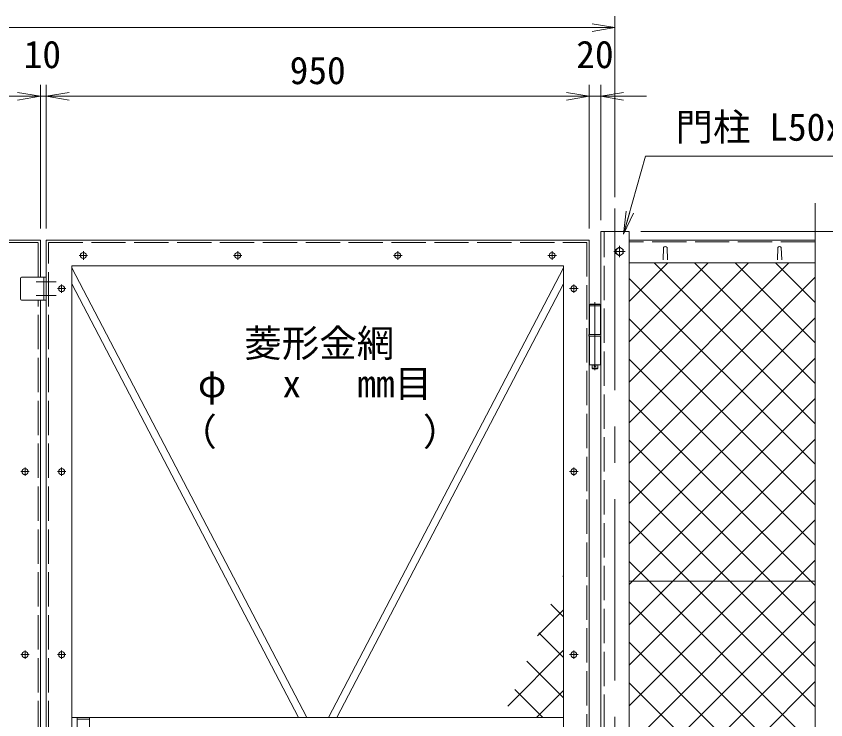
# Model space of a CAD drawing. Units: millimetres at full size. Extents: x -4200 to 4200, y -2970 to 2970.
# Drawn here: x 1194 to 2611, y 422 to 1653 of the extents above; entities that cross this region are included whole.
import ezdxf
from ezdxf.enums import TextEntityAlignment as Align

# ---------------------------------------------------------------- set-up
doc = ezdxf.new("R2010")
doc.units = ezdxf.units.MM
doc.header["$LTSCALE"] = 10
doc.linetypes.add('DASHED', pattern=[7.5, 6, -1.5])
doc.linetypes.add('USER1', pattern=[50.8, 31.75, -6.35, 6.35, -6.35])
for name, color, linetype, lineweight in [('0-1_D-STR1', 1, 'Continuous', 18), ('0-2_D-BMK', 2, 'USER1', 13), ('0-3_D-STR3', 3, 'Continuous', 13), ('0-5_D-STR-DIM', 7, 'Continuous', 13), ('0-7_0', 7, 'Continuous', 18), ('0-9_D-STR-TXT', 7, 'Continuous', 13), ('0-A_D-STR2', 7, 'Continuous', 13)]:
    doc.layers.add(name, color=color, linetype=linetype, lineweight=lineweight)
doc.styles.add('ＭＳ ゴシック', font='')
doc.styles.get('ＭＳ ゴシック').set_extended_font_data('MS Gothic')

# ---------------------------------------------------------------- blocks, each defined once
blk = doc.blocks.new('_Open')
at = {"layer": '0-7_0'}
blk.add_line((-10, 1.667), (0, 0), dxfattribs=at)
blk.add_lwpolyline([(-10, -1.667), (0, 0), (-10, 0)], dxfattribs=at)

msp = doc.modelspace()

# ---------------------------------------------------------------- linework, layer by layer
at = {"layer": '0-1_D-STR1', "linetype": 'DASHED'}
for p, q in [((2222.99, -793.63), (2222.99, 1276.37)), ((1232.99, 1196.37), (1232.99, 1257.37)), ((1250.99, -504.63), (1250.99, 1257.37)), ((2591.99, 1258.37), (2266.99, 1258.37)), ((1232.99, -504.63), (1232.99, 1156.37))]:
    msp.add_line(p, q, dxfattribs=at)
at = {"layer": '0-1_D-STR1'}
for p, q in [((1236.99, 1261.37), (286.99, 1261.37)), ((1236.99, 1196.37), (1236.99, 1261.37)), ((2591.99, 1261.37), (2266.99, 1261.37)), ((2326.99, 1248.24), (2326.24, 1226.74)), ((2332.99, 1248.24), (2333.74, 1226.74)), ((2526.99, 1248.24), (2526.24, 1226.74)), ((2532.99, 1248.24), (2533.74, 1226.74)), ((2266.99, 1221.37), (2591.99, 1221.37)), ((1291.99, 1216.37), (2151.99, 1216.37)), ((1291.99, -463.63), (1291.99, 1216.37)), ((2151.99, 1216.37), (2151.99, -463.63)), ((2151.99, 426.37), (1291.99, 426.37))]:
    msp.add_line(p, q, dxfattribs=at)
for points in [[(2266.99, -793.63), (2216.99, -793.63), (2216.99, 1276.37), (2266.99, 1276.37)], [(2196.99, 1261.37), (2196.99, -508.63), (1246.99, -508.63), (1246.99, 1261.37)]]:
    msp.add_lwpolyline(points, close=True, dxfattribs=at)
msp.add_lwpolyline([(286.99, 1261.37), (286.99, -508.63), (1236.99, -508.63), (1236.99, 1156.37)], dxfattribs=at)
at = {"layer": '0-1_D-STR1', "linetype": 'DASHED'}
for points in [[(1232.99, 1257.37), (290.99, 1257.37), (290.99, -504.63)], [(1250.99, 1257.37), (2192.99, 1257.37), (2192.99, -504.63)]]:
    msp.add_lwpolyline(points, dxfattribs=at)
at = {"layer": '0-1_D-STR1'}
for centre in [(2329.99, 1246.99), (2529.99, 1246.99)]:
    msp.add_arc(centre, 3.25, 22.61986, 157.38014, dxfattribs=at)
at = {"layer": '0-2_D-BMK'}
for p, q in [((2241.99, 1316.37), (2241.99, -833.63)), ((2249.99, 1251.37), (2249.99, 1231.37)), ((1319.43, 1234.37), (1304.55, 1234.37)), ((1311.99, 1241.81), (1311.99, 1226.93)), ((1589.43, 1234.37), (1574.55, 1234.37)), ((1581.99, 1241.81), (1581.99, 1226.93)), ((1869.43, 1234.37), (1854.55, 1234.37)), ((1861.99, 1241.81), (1861.99, 1226.93)), ((2139.43, 1234.37), (2124.55, 1234.37)), ((2131.99, 1241.81), (2131.99, 1226.93)), ((2259.99, 1241.37), (2239.99, 1241.37)), ((1229.39, 1188.37), (1264.59, 1188.37)), ((1281.43, 1176.37), (1266.55, 1176.37)), ((1273.99, 1183.81), (1273.99, 1168.93)), ((2177.43, 1176.37), (2162.55, 1176.37)), ((2169.99, 1183.81), (2169.99, 1168.93)), ((1229.39, 1164.37), (1264.59, 1164.37)), ((2206.99, 1152.77), (2206.99, 1033.61)), ((1202.55, 856.37), (1217.43, 856.37)), ((1209.99, 863.81), (1209.99, 848.93)), ((1281.43, 856.37), (1266.55, 856.37)), ((1273.99, 863.81), (1273.99, 848.93)), ((2177.43, 856.37), (2162.55, 856.37)), ((2169.99, 863.81), (2169.99, 848.93)), ((1209.99, 543.81), (1209.99, 528.93)), ((1273.99, 543.81), (1273.99, 528.93)), ((2169.99, 543.81), (2169.99, 528.93)), ((1202.55, 536.37), (1217.43, 536.37)), ((1281.43, 536.37), (1266.55, 536.37)), ((2177.43, 536.37), (2162.55, 536.37))]:
    msp.add_line(p, q, dxfattribs=at)
at = {"layer": '0-3_D-STR3'}
for p, q in [((1291.99, 1212.66), (1703.18, 426.37)), ((1740.8, 426.37), (2151.99, 1212.66)), ((1201.99, 1194.37), (1201.99, 1158.37)), ((1246.99, 1196.37), (1203.99, 1196.37)), ((1246.99, 1196.37), (1246.99, 1156.37)), ((1291.99, 1184.61), (1688.51, 426.37)), ((1755.47, 426.37), (2151.99, 1184.61)), ((1246.99, 1156.37), (1203.99, 1156.37)), ((2197.49, 1148.37), (2198.49, 1149.37)), ((2197.49, 1148.37), (2197.49, 1146.37)), ((2197.49, 1148.37), (2216.49, 1148.37)), ((2215.49, 1149.37), (2198.49, 1149.37)), ((2215.49, 1149.37), (2216.49, 1148.37)), ((2216.49, 1148.37), (2216.49, 1146.37)), ((2216.69, 1146.37), (2197.29, 1146.37)), ((2197.29, 1146.37), (2197.29, 1096.37)), ((2216.69, 1146.37), (2216.69, 1096.37)), ((2217.49, 1096.37), (2196.49, 1096.37)), ((2196.49, 1096.37), (2196.49, 1093.37)), ((2217.49, 1093.37), (2196.49, 1093.37)), ((2197.29, 1093.37), (2197.29, 1043.37)), ((2216.69, 1093.37), (2216.69, 1043.37)), ((2217.49, 1096.37), (2217.49, 1093.37)), ((2216.69, 1043.37), (2197.29, 1043.37)), ((2201.99, 1043.37), (2201.99, 1037.37)), ((2202.99, 1036.37), (2201.99, 1037.37)), ((2210.99, 1036.37), (2202.99, 1036.37)), ((2211.99, 1043.37), (2211.99, 1037.37)), ((2591.99, 664.62), (2266.99, 664.62)), ((1300.99, 426.37), (1300.99, 326.37)), ((1322.99, 426.37), (1322.99, 326.37))]:
    msp.add_line(p, q, dxfattribs=at)
at = {"layer": '0-3_D-STR3', "linetype": 'DASHED'}
for p, q in [((1242.99, 1196.37), (1242.99, 1156.37)), ((1322.99, 423.37), (1300.99, 423.37))]:
    msp.add_line(p, q, dxfattribs=at)
at = {"layer": '0-3_D-STR3'}
msp.add_lwpolyline([(2256.49, 1245.12), (2249.99, 1248.87), (2243.49, 1245.12), (2243.49, 1237.61), (2249.99, 1233.86), (2256.49, 1237.61)], close=True, dxfattribs=at)
msp.add_lwpolyline([(2210.99, 1036.37), (2211.99, 1037.37), (2201.99, 1037.37)], dxfattribs=at)
for centre, radius in [((2249.99, 1241.37), 6.25), ((1311.99, 1234.37), 5.25), ((1581.99, 1234.37), 5.25), ((1861.99, 1234.37), 5.25), ((2131.99, 1234.37), 5.25), ((1273.99, 1176.37), 5.25), ((2169.99, 1176.37), 5.25), ((2206.99, 1041.37), 2), ((1209.99, 856.37), 5.25), ((1273.99, 856.37), 5.25), ((2169.99, 856.37), 5.25), ((1209.99, 536.37), 5.25), ((1273.99, 536.37), 5.25), ((2169.99, 536.37), 5.25)]:
    msp.add_circle(centre, radius, dxfattribs=at)
for centre, start, end in [((1203.99, 1194.37), 90, 180), ((1203.99, 1158.37), 180, 270)]:
    msp.add_arc(centre, 2, start, end, dxfattribs=at)
at = {"layer": '0-5_D-STR-DIM'}
for p, q in [((2241.99, 1336.37), (2241.99, 1652.86)), ((241.99, 1632.86), (2241.99, 1632.86)), ((1236.99, 1281.37), (1236.99, 1532.86)), ((1236.99, 1281.37), (1236.99, 1532.86)), ((1246.99, 1281.37), (1246.99, 1532.86)), ((1246.99, 1281.37), (1246.99, 1532.86)), ((2196.99, 1281.37), (2196.99, 1532.86)), ((2196.99, 1281.37), (2196.99, 1532.86)), ((2216.99, 1296.37), (2216.99, 1532.86)), ((286.99, 1512.86), (1236.99, 1512.86)), ((1196.99, 1512.86), (1156.99, 1512.86)), ((1236.99, 1512.86), (1246.99, 1512.86)), ((2196.99, 1512.86), (1246.99, 1512.86)), ((1286.99, 1512.86), (1326.99, 1512.86)), ((2156.99, 1512.86), (2116.99, 1512.86)), ((2216.99, 1512.86), (2196.99, 1512.86)), ((2256.99, 1512.86), (2296.99, 1512.86)), ((2591.99, 1325.82), (2591.99, 365.59)), ((2286.99, 1276.37), (3033.04, 1276.37)), ((2286.99, 1276.37), (3153.04, 1276.37))]:
    msp.add_line(p, q, dxfattribs=at)
at = {"layer": '0-9_D-STR-TXT'}
msp.add_lwpolyline([(2766.63, 1408.02), (2295.66, 1408.02), (2257.57, 1273.75)], dxfattribs=at)
at = {"layer": '0-A_D-STR2'}
for p, q in [((2266.99, 1154.08), (2334.28, 1221.37)), ((2266.99, 1083.37), (2404.99, 1221.37)), ((2266.99, 1012.66), (2475.7, 1221.37)), ((2266.99, 941.94), (2546.41, 1221.37)), ((2591.99, 939.95), (2310.58, 1221.37)), ((2591.99, 1010.67), (2381.29, 1221.37)), ((2591.99, 1081.38), (2452, 1221.37)), ((2591.99, 1152.09), (2522.71, 1221.37)), ((2266.99, 871.23), (2591.99, 1196.23)), ((2591.99, 869.24), (2266.99, 1194.24)), ((2266.99, 800.52), (2591.99, 1125.52)), ((2591.99, 798.53), (2266.99, 1123.53)), ((2266.99, 729.81), (2591.99, 1054.81)), ((2591.99, 727.82), (2266.99, 1052.82)), ((2584.49, 664.62), (2266.99, 982.11)), ((2272.51, 664.62), (2591.99, 984.1)), ((2513.78, 664.62), (2266.99, 911.4)), ((2343.22, 664.62), (2591.99, 913.39)), ((2443.06, 664.62), (2266.99, 840.69)), ((2413.93, 664.62), (2591.99, 842.68)), ((2372.35, 664.62), (2266.99, 769.98)), ((2484.64, 664.62), (2591.99, 771.97)), ((2555.35, 664.62), (2591.99, 701.26)), ((2151.99, 672.85), (2150.88, 673.96)), ((2266.99, 659.1), (2272.51, 664.62)), ((2266.99, 588.39), (2343.22, 664.62)), ((2266.99, 517.68), (2413.93, 664.62)), ((2266.99, 446.97), (2484.64, 664.62)), ((2266.99, 376.26), (2555.35, 664.62)), ((2591.99, 444.98), (2372.35, 664.62)), ((2591.99, 515.69), (2443.06, 664.62)), ((2591.99, 586.4), (2513.78, 664.62)), ((2591.99, 657.11), (2584.49, 664.62)), ((2151.99, 602.14), (2129.82, 624.31)), ((2266.99, 305.55), (2591.99, 630.55)), ((2565.32, 330.23), (2266.99, 628.56)), ((2106.46, 569.28), (2151.99, 614.81)), ((2151.99, 531.43), (2108.75, 574.67)), ((2266.99, 234.84), (2591.99, 559.84)), ((2591.99, 232.85), (2266.99, 557.85)), ((2054.32, 446.43), (2151.99, 544.1)), ((2151.99, 460.72), (2087.68, 525.03)), ((2266.99, 164.13), (2591.99, 489.13)), ((2591.99, 162.14), (2266.99, 487.14)), ((2115.63, 426.37), (2066.61, 475.39)), ((2104.97, 426.37), (2151.99, 473.39))]:
    msp.add_line(p, q, dxfattribs=at)
msp.add_lwpolyline([(2591.99, 374.27), (2301.64, 664.62), (2266.99, 699.27)], dxfattribs=at)

# ---------------------------------------------------------------- block references
at = {"layer": '0-5_D-STR-DIM', "xscale": 4, "yscale": 4}
for p in [(2241.99, 1632.86), (1236.99, 1512.86), (1236.99, 1512.86), (2196.99, 1512.86), (2196.99, 1512.86)]:
    msp.add_blockref('_Open', p, dxfattribs=at)
at = {"layer": '0-5_D-STR-DIM', "xscale": 4, "yscale": 4, "rotation": 180}
for p in [(1246.99, 1512.86), (1246.99, 1512.86), (2216.99, 1512.86)]:
    msp.add_blockref('_Open', p, dxfattribs=at)
at = {"layer": '0-9_D-STR-TXT', "xscale": 4, "yscale": 4, "rotation": 254.16392}
msp.add_blockref('_Open', (2257.03, 1271.82), dxfattribs=at)

# ---------------------------------------------------------------- texts
at = {"layer": '0-5_D-STR-DIM', "style": 'ＭＳ ゴシック'}
for s, p in [('10', (1207.58, 1547.61)), ('20', (2174.23, 1547.61)), ('950', (1672.85, 1519.61))]:
    msp.add_text(s, height=48.09, dxfattribs=at).set_placement(p, align=Align.BOTTOM_LEFT)
at = {"layer": '0-9_D-STR-TXT', "style": 'ＭＳ ゴシック'}
for s, p in [('門柱 L50x50x6', (2347.85, 1420.6)), ('菱形金網', (1593.54, 1042.53)), ('φ   x   mm目', (1512.32, 972.09)), ('（\u3000\u3000   \u3000\u3000）', (1479.84, 887.62))]:
    msp.add_text(s, height=48.09, dxfattribs=at).set_placement(p, align=Align.BOTTOM_LEFT)

doc.saveas('drawing.dxf')
